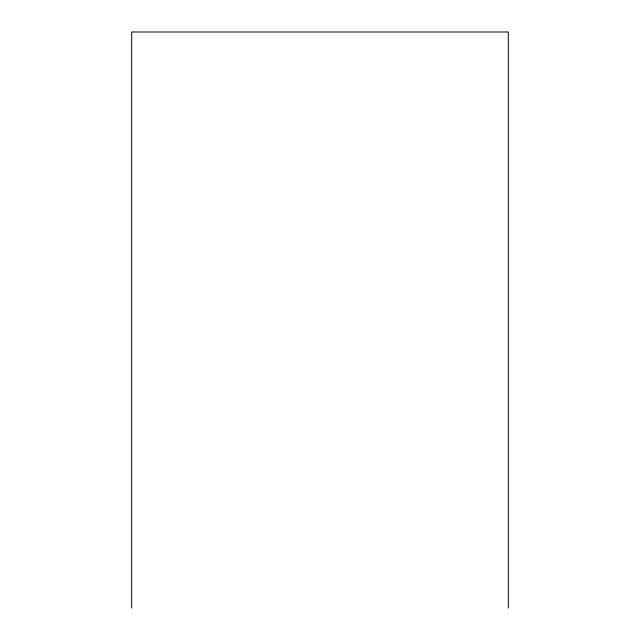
<?xml version="1.0" encoding="UTF-8"?>
<svg xmlns="http://www.w3.org/2000/svg" width="640" height="640" viewBox="0 0 640 640"><rect width="100%" height="100%" fill="white"/><g stroke="black" fill="none" stroke-linecap="round" stroke-linejoin="round"><path stroke-width="0.96" d="M508.304 608L508.304 32L131.696 32L131.696 608"/></g></svg>
